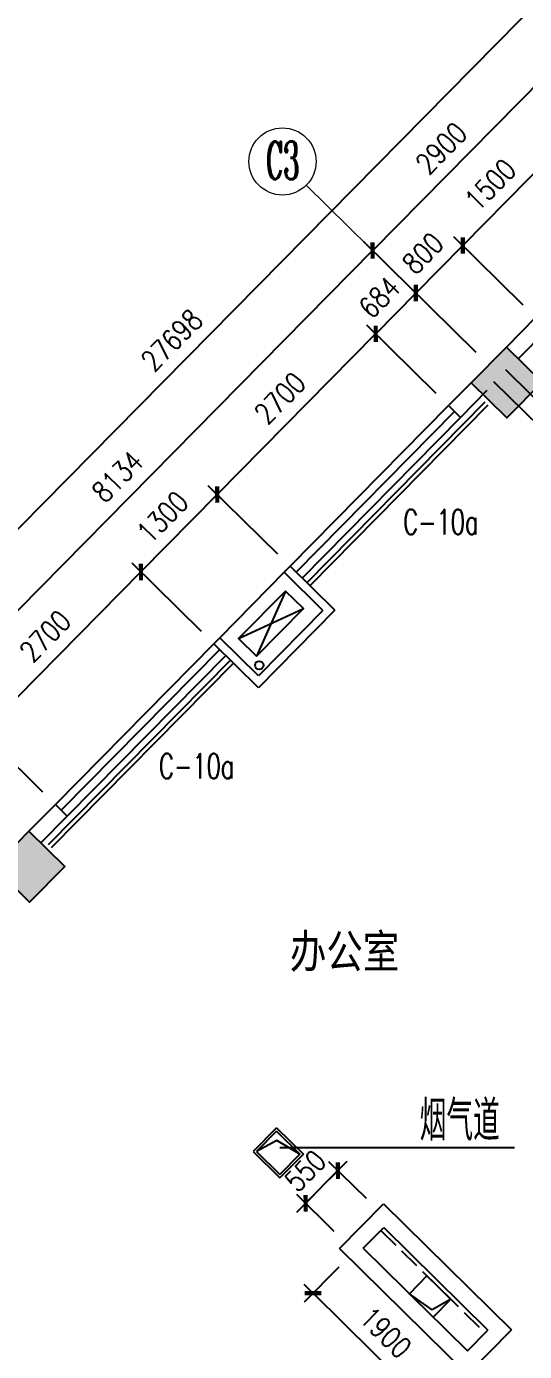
# Model space of a CAD drawing. Extents: x -357449 to -117302, y 127569 to 244935.
# Drawn here: x -194506 to -188552, y 219724 to 235580 of the extents above; entities that cross this region are included whole.
import ezdxf
from ezdxf.enums import TextEntityAlignment as Align

# ---------------------------------------------------------------- set-up
doc = ezdxf.new("R2010")
doc.units = 0
doc.header["$MEASUREMENT"] = 0
doc.linetypes.add('DASH', pattern=[0.35, 0.25, -0.1])
doc.layers.get('0').update_dxf_attribs({"linetype": 'CONTINUOUS'})
doc.layers.get('DEFPOINTS').update_dxf_attribs({"linetype": 'CONTINUOUS'})
for name, color, linetype in [('1', 8, 'CONTINUOUS'), ('COLUMN', 4, 'CONTINUOUS'), ('DIM', 7, 'CONTINUOUS'), ('F', 31, 'CONTINUOUS'), ('JAJU', 8, 'CONTINUOUS'), ('PUB_DIM', 123, 'CONTINUOUS'), ('PUB_TEXT', 7, 'CONTINUOUS'), ('WALL', 1, 'CONTINUOUS'), ('WINDOW', 4, 'CONTINUOUS'), ('WINDOWS', 4, 'CONTINUOUS'), ('阳台', 4, 'CONTINUOUS')]:
    doc.layers.add(name, color=color, linetype=linetype)
doc.layers.add('AXIS', color=3, linetype='CONTINUOUS', lineweight=9)
doc.styles.add('_HZTXT', font='txt.shx', dxfattribs={"bigfont": 'fs.shx'})
doc.styles.add('CHINA', font='SimSun.ttf', dxfattribs={"width": 0.85, "height": 150})
doc.styles.add('COMPLEX', font='COMPLEX.shx')
doc.styles.add('DIM_FONT', font='SIMPLEX.shx', dxfattribs={"width": 0.8})
doc.styles.add('FS', font='txt.shx', dxfattribs={"width": 0.66, "height": 150, "bigfont": 'fs.shx'})
doc.dimstyles.new('DIMN-200', dxfattribs={"dimtxt": 300, "dimasz": 1, "dimexe": 250, "dimexo": 0, "dimgap": 150, "dimtad": 1, "dimdec": 0, "dimdsep": 46, "dimtxsty": 'DIM_FONT', "dimblk": '_DIMX', "dimcen": 2.5, "dimclrd": 256, "dimclre": 256, "dimclrt": 4, "dimadec": 0, "dimazin": 0, "dimtfac": 1, "dimtdec": 0, "dimtix": 1, "dimtmove": 2, "dimatfit": 3, "dimldrblk": '_DIMX', "dimfxl": 0, "dimtolj": 1, "dimtzin": 0, "dimarcsym": 0})
doc.dimstyles.get("Standard").update_dxf_attribs({"dimtxt": 375, "dimasz": 1, "dimexe": 150, "dimexo": 0, "dimgap": 200, "dimtad": 1, "dimdec": 0, "dimzin": 0, "dimdsep": 46, "dimtxsty": 'DIM_FONT', "dimblk1": '_DIMX', "dimblk2": '_DIMX', "dimsah": 1, "dimcen": 200, "dimclrd": 256, "dimclre": 256, "dimclrt": 4, "dimadec": 0, "dimazin": 0, "dimtfac": 1, "dimtdec": 0, "dimtix": 1, "dimtmove": 2, "dimatfit": 3, "dimldrblk": '_DIMX', "dimfxl": 0, "dimtolj": 1, "dimtzin": 0, "dimarcsym": 0})

# ---------------------------------------------------------------- blocks, each defined once
blk = doc.blocks.new('_DIMX')
blk.add_line((-150, 0), (150, 0))
at = {"const_width": 50}
blk.add_lwpolyline([(-70, -70), (70, 70)], dxfattribs=at)
blk = doc.blocks.new('*D1512')
at = {"layer": 'AXIS', "lineweight": -2}
for p, q in [((-192415, 228341), (-193245, 229159)), ((-193139, 229053), (-195033, 227131)), ((-194310, 226417), (-195140, 227235))]:
    blk.add_line(p, q, dxfattribs=at)
at = {"layer": 'DEFPOINTS', "color": 0}
for p in [(-192415, 228341), (-195034, 227130), (-194310, 226417)]:
    blk.add_point(p, dxfattribs=at)
at = {"layer": 'AXIS', "lineweight": -2}
for p, rotation in [((-193138, 229053), 45.4212849041695), ((-195034, 227130), 225.4212849041695)]:
    blk.add_blockref('_DIMX', p, dxfattribs=dict(at, rotation=rotation))
at = {"layer": 'AXIS', "color": 4, "insert": (-194282, 228285), "char_height": 250, "attachment_point": 5, "rotation": 45.4213, "style": 'DIM_FONT'}
blk.add_mtext('\\A1;2700', dxfattribs=at)
blk = doc.blocks.new('*D1511')
at = {"layer": 'AXIS', "lineweight": -2}
for p, q in [((-189899, 232437), (-190474, 233004)), ((-190368, 232898), (-196076, 227106)), ((-195608, 226643), (-196183, 227210))]:
    blk.add_line(p, q, dxfattribs=at)
at = {"layer": 'DEFPOINTS', "color": 0}
for p in [(-189899, 232437), (-196077, 227105), (-195608, 226643)]:
    blk.add_point(p, dxfattribs=at)
at = {"layer": 'AXIS', "lineweight": -2}
for p, rotation in [((-190368, 232899), 45.42128490416822), ((-196077, 227105), 225.4212849041682)]:
    blk.add_blockref('_DIMX', p, dxfattribs=dict(at, rotation=rotation))
at = {"layer": 'AXIS', "color": 4, "insert": (-193418, 230195), "char_height": 250, "attachment_point": 5, "rotation": 45.4213, "style": 'DIM_FONT'}
blk.add_mtext('\\A1;8134', dxfattribs=at)
blk = doc.blocks.new('*D1510')
at = {"layer": 'AXIS', "lineweight": -2}
for p, q in [((-182853, 241497), (-202293, 221770)), ((-181126, 239797), (-182959, 241603)), ((-200567, 220068), (-202400, 221875))]:
    blk.add_line(p, q, dxfattribs=at)
at = {"layer": 'DEFPOINTS', "color": 0}
for p in [(-181126, 239797), (-202293, 221769), (-200567, 220068)]:
    blk.add_point(p, dxfattribs=at)
at = {"layer": 'AXIS', "lineweight": -2}
for p, rotation in [((-182853, 241498), 45.42128490415822), ((-202293, 221769), 225.4212849041582)]:
    blk.add_blockref('_DIMX', p, dxfattribs=dict(at, rotation=rotation))
at = {"layer": 'AXIS', "color": 4, "insert": (-192769, 231827), "char_height": 250, "attachment_point": 5, "rotation": 45.4213, "style": 'DIM_FONT'}
blk.add_mtext('\\A1;27698', dxfattribs=at)
blk = doc.blocks.new('*D1544')
at = {"layer": 'AXIS', "lineweight": -2}
for p, q in [((-194310, 226417), (-195140, 227235)), ((-195034, 227130), (-195560, 226596)), ((-195033, 227131), (-195032, 227132)), ((-194837, 225883), (-195667, 226701)), ((-195561, 226595), (-195561, 226594))]:
    blk.add_line(p, q, dxfattribs=at)
at = {"layer": 'DEFPOINTS', "color": 0}
for p in [(-195560, 226596), (-194310, 226417), (-194837, 225883)]:
    blk.add_point(p, dxfattribs=at)
at = {"layer": 'AXIS', "lineweight": -2}
for p, rotation in [((-195034, 227130), 225.4212849041642), ((-195560, 226596), 45.42128490416423)]:
    blk.add_blockref('_DIMX', p, dxfattribs=dict(at, rotation=rotation))
at = {"layer": 'AXIS', "color": 4, "insert": (-195493, 227056), "char_height": 250, "attachment_point": 5, "rotation": 45.4213, "style": 'DIM_FONT'}
blk.add_mtext('\\A1;750', dxfattribs=at)
blk = doc.blocks.new('*D1630')
at = {"layer": 'AXIS', "lineweight": -2}
for p, q in [((-191503, 229267), (-192333, 230085)), ((-192227, 229979), (-193138, 229054)), ((-192415, 228341), (-193245, 229159))]:
    blk.add_line(p, q, dxfattribs=at)
at = {"layer": 'DEFPOINTS', "color": 0}
for p in [(-191503, 229267), (-193138, 229053), (-192415, 228341)]:
    blk.add_point(p, dxfattribs=at)
at = {"layer": 'AXIS', "lineweight": -2}
for p, rotation in [((-192226, 229979), 45.42128490416847), ((-193138, 229053), 225.4212849041685)]:
    blk.add_blockref('_DIMX', p, dxfattribs=dict(at, rotation=rotation))
at = {"layer": 'AXIS', "color": 4, "insert": (-192878, 229709), "char_height": 250, "attachment_point": 5, "rotation": 45.4213, "style": 'DIM_FONT'}
blk.add_mtext('\\A1;1300', dxfattribs=at)
blk = doc.blocks.new('*D1632')
at = {"layer": 'AXIS', "lineweight": -2}
for p, q in [((-189128, 231677), (-189958, 232495)), ((-189851, 232390), (-190331, 231902)), ((-189850, 232390), (-189850, 232391)), ((-189608, 231190), (-190438, 232008)), ((-190332, 231902), (-190332, 231901))]:
    blk.add_line(p, q, dxfattribs=at)
at = {"layer": 'DEFPOINTS', "color": 0}
for p in [(-190331, 231902), (-189128, 231677), (-189608, 231190)]:
    blk.add_point(p, dxfattribs=at)
at = {"layer": 'AXIS', "lineweight": -2}
for p, rotation in [((-189851, 232390), 225.4212849042555), ((-190331, 231902), 45.42128490425545)]:
    blk.add_blockref('_DIMX', p, dxfattribs=dict(at, rotation=rotation))
at = {"layer": 'AXIS', "color": 4, "insert": (-190287, 232339), "char_height": 250, "attachment_point": 5, "rotation": 45.4213, "style": 'DIM_FONT'}
blk.add_mtext('\\A1;684', dxfattribs=at)
blk = doc.blocks.new('*D1633')
at = {"layer": 'AXIS', "lineweight": -2}
for p, q in [((-189289, 232959), (-189851, 232390)), ((-188566, 232247), (-189396, 233065)), ((-189289, 232960), (-189288, 232961)), ((-189128, 231677), (-189958, 232495)), ((-189852, 232389), (-189852, 232388))]:
    blk.add_line(p, q, dxfattribs=at)
at = {"layer": 'DEFPOINTS', "color": 0}
for p in [(-189851, 232390), (-188566, 232247), (-189128, 231677)]:
    blk.add_point(p, dxfattribs=at)
at = {"layer": 'AXIS', "lineweight": -2}
for p, rotation in [((-189289, 232959), 225.4212849041724), ((-189851, 232390), 45.42128490417245)]:
    blk.add_blockref('_DIMX', p, dxfattribs=dict(at, rotation=rotation))
at = {"layer": 'AXIS', "color": 4, "insert": (-189766, 232867), "char_height": 250, "attachment_point": 5, "rotation": 45.4213, "style": 'DIM_FONT'}
blk.add_mtext('\\A1;800', dxfattribs=at)
blk = doc.blocks.new('*D510')
at = {"layer": 'DEFPOINTS', "color": 0}
for p in [(-190783, 221889), (-190442, 221553), (-190828, 221161)]:
    blk.add_point(p, dxfattribs=at)
at = {"layer": 'WINDOW', "lineweight": -2}
for p, q in [((-190442, 221553), (-190890, 221994)), ((-191169, 221497), (-190783, 221889)), ((-190783, 221890), (-190782, 221890)), ((-190828, 221161), (-191276, 221603)), ((-191170, 221497), (-191171, 221496))]:
    blk.add_line(p, q, dxfattribs=at)
for p, rotation in [((-190783, 221889), 225.4212849041589), ((-191169, 221497), 45.42128490415895)]:
    blk.add_blockref('_DIMX', p, dxfattribs=dict(at, rotation=rotation))
at = {"layer": 'WINDOW', "color": 4, "insert": (-191172, 221886), "char_height": 250, "attachment_point": 5, "rotation": 45.4213, "style": 'DIM_FONT'}
blk.add_mtext('\\A1;550', dxfattribs=at)
blk = doc.blocks.new('*D732')
at = {"layer": 'AXIS', "lineweight": -2}
for p, q in [((-187863, 234502), (-188439, 235069)), ((-188333, 234963), (-190367, 232899)), ((-189899, 232437), (-190474, 233004))]:
    blk.add_line(p, q, dxfattribs=at)
at = {"layer": 'DEFPOINTS', "color": 0}
for p in [(-187863, 234502), (-190368, 232899), (-189899, 232437)]:
    blk.add_point(p, dxfattribs=at)
at = {"layer": 'AXIS', "lineweight": -2}
for p, rotation in [((-188332, 234964), 45.42128490417358), ((-190368, 232899), 225.4212849041736)]:
    blk.add_blockref('_DIMX', p, dxfattribs=dict(at, rotation=rotation))
at = {"layer": 'AXIS', "color": 4, "insert": (-189546, 234124), "char_height": 250, "attachment_point": 5, "rotation": 45.4213, "style": 'DIM_FONT'}
blk.add_mtext('\\A1;2900', dxfattribs=at)

msp = doc.modelspace()

# ---------------------------------------------------------------- hatches: boundary and pattern name
at = {"layer": 'COLUMN'}
for points in [[(-188768.54, 231744.1), (-189189.67, 231316.73), (-188762.3, 230895.6), (-188341.17, 231322.97)], [(-194477.58, 225950.48), (-194898.71, 225523.11), (-194471.34, 225101.98), (-194050.2, 225529.35)]]:
    msp.add_hatch(color=256, dxfattribs=at).paths.add_polyline_path(points)

# ---------------------------------------------------------------- linework, layer by layer
at = {"layer": '1'}
for p, q in [((-191410.05, 228824.24), (-191757.88, 228043.85)), ((-191971.56, 228254.41), (-191196.37, 228613.68)), ((-191516.91, 222401.27), (-191797.66, 222116.35)), ((-191516.59, 222358.84), (-191755.24, 222116.67)), ((-191516.91, 222401.27), (-191196.38, 222085.42)), ((-191516.59, 222358.84), (-191238.8, 222085.11)), ((-191797.66, 222116.35), (-191477.13, 221800.5)), ((-191755.24, 222116.67), (-191477.45, 221842.93)), ((-191238.8, 222085.11), (-191477.45, 221842.93)), ((-191196.38, 222085.42), (-191477.13, 221800.5))]:
    msp.add_line(p, q, dxfattribs=at)
msp.add_lwpolyline([(-191757.88, 228043.85), (-191196.37, 228613.68), (-191410.05, 228824.24), (-191971.56, 228254.41)], close=True, dxfattribs=at)
msp.add_lwpolyline([(-191238.8, 222085.11), (-191513.77, 222248.77), (-191755.24, 222116.67)], dxfattribs=at)
at = {"layer": 'AXIS'}
msp.add_line((-189898.8, 232436.68), (-191161.47, 233680.92), dxfattribs=at)
msp.add_circle((-191445.73, 233965.18), 402, dxfattribs=at)
at = {"layer": 'COLUMN'}
for p, q in [((-192266.63, 228194.19), (-194161.73, 226271.01)), ((-192195.4, 228124), (-194090.5, 226200.82)), ((-192124.17, 228053.81), (-194019.27, 226130.64))]:
    msp.add_line(p, q, dxfattribs=at)
for points in [[(-189189.67, 231316.73), (-188768.54, 231744.1), (-188341.17, 231322.97), (-188762.3, 230895.6), (-189189.67, 231316.73)], [(-194898.71, 225523.11), (-194477.58, 225950.48), (-194050.2, 225529.35), (-194471.34, 225101.98), (-194898.71, 225523.11)]]:
    msp.add_lwpolyline(points, dxfattribs=at)
at = {"layer": 'DIM'}
msp.add_circle((-191723.77, 227936.44), 50, dxfattribs=at)
at = {"layer": 'JAJU', "color": 8}
for p, q in [((-189025.33, 231084.59), (-191154.73, 228923.63)), ((-188989.71, 231049.49), (-191119.12, 228888.54)), ((-194243.04, 225789.57), (-192067.19, 227997.66)), ((-194207.43, 225754.48), (-192031.57, 227962.56))]:
    msp.add_line(p, q, dxfattribs=at)
at = {"layer": 'PUB_DIM', "linetype": 'Continuous'}
msp.add_line((-188671.34, 222160.08), (-191477.86, 222160.08), dxfattribs=at)
at = {"layer": 'WALL'}
for p, q in [((-188768.54, 231744.1), (-188417.59, 232100.24)), ((-188626.08, 231603.72), (-188275.14, 231959.87)), ((-189143.22, 231363.86), (-189459.07, 231043.34)), ((-188780.89, 231475.49), (-181216.22, 224021.25)), ((-189000.77, 231223.49), (-189316.62, 230902.96)), ((-188921.54, 231333.3), (-180430.62, 222966.33)), ((-189459.07, 231043.34), (-189316.62, 230902.96)), ((-191354.17, 229120.16), (-191424.36, 229048.93)), ((-190961.38, 228592.7), (-191424.36, 229048.93)), ((-190819.96, 228593.74), (-191354.17, 229120.16)), ((-190961.38, 228592.7), (-191733.45, 227809.19)), ((-190819.96, 228593.74), (-191732.41, 227667.77)), ((-192196.44, 228265.42), (-192266.63, 228194.19)), ((-191732.41, 227667.77), (-192266.63, 228194.19)), ((-191733.45, 227809.19), (-192196.44, 228265.42)), ((-194477.58, 225950.48), (-194161.73, 226271.01)), ((-194161.73, 226271.01), (-194019.27, 226130.64)), ((-194335.12, 225810.11), (-194019.27, 226130.64)), ((-190763.81, 220957.2), (-190237.39, 221491.41)), ((-190237.39, 221491.41), (-188705.97, 219982.35)), ((-190480.97, 220959.28), (-190235.31, 221208.58)), ((-190235.31, 221208.58), (-188988.81, 219980.27)), ((-190763.81, 220957.2), (-189232.39, 219448.14)), ((-190480.97, 220959.28), (-189234.47, 219730.97)), ((-189234.47, 219730.97), (-188988.81, 219980.27)), ((-189232.39, 219448.14), (-188705.97, 219982.35))]:
    msp.add_line(p, q, dxfattribs=at)
at = {"layer": 'WINDOWS'}
for p, q in [((-191354.17, 229120.16), (-189459.07, 231043.34)), ((-191282.94, 229049.97), (-189387.85, 230973.15)), ((-191211.72, 228979.78), (-189316.62, 230902.96)), ((-191424.36, 229048.93), (-192196.44, 228265.42)), ((-189657.54, 220220.6), (-189928.95, 220415.31)), ((-189433.47, 220348.24), (-189657.54, 220220.6))]:
    msp.add_line(p, q, dxfattribs=at)
msp.add_lwpolyline([(-189433.47, 220348.24), (-189718.38, 220629), (-189928.95, 220415.31), (-189644.03, 220134.56)], close=True, dxfattribs=at)
at = {"layer": '阳台', "color": 8, "linetype": 'DASH', "ltscale": 1000}
msp.add_line((-190270.4, 221172.96), (-189023.9, 219944.66), dxfattribs=at)

# ---------------------------------------------------------------- texts
at = {"layer": 'AXIS', "style": 'COMPLEX', "width": 0.535714}
msp.add_attdef('C3', text='2', height=450.24, dxfattribs=at).set_placement((-191643.34, 233752.05), (-191241.34, 233752.05), align=Align.FIT)
at = {"layer": 'DIM', "style": 'CHINA', "width": 0.8}
msp.add_text('办公室', height=400, dxfattribs=at).set_placement((-191358.03, 224312.63))
at = {"layer": 'F', "style": 'FS', "width": 0.66}
for p in [(-190001.83, 229501.63), (-192921.3, 226579.45)]:
    msp.add_text('C-10a', height=300, dxfattribs=at).set_placement(p)
at = {"layer": 'PUB_TEXT', "style": '_HZTXT', "width": 0.7}
msp.add_text('烟气道', height=480, dxfattribs=at).set_placement((-189805.34, 222246.9))

# ---------------------------------------------------------------- dimensions: what is measured, and where the dimension line sits
at = {"layer": 'AXIS'}
for p1, p2, distance, picture, middle in [((-181126.23, 239796.96), (-200566.96, 220068.22), -2423.69, '*D1510', (-192768.83, 231826.77)), ((-187863.32, 234502.32), (-189898.8, 232436.68), -658.02, '*D732', (-189545.64, 234124.38)), ((-188566.24, 232246.72), (-189127.75, 231676.89), -1015.29, '*D1633', (-189766.05, 232867.45)), ((-189898.8, 232436.68), (-195607.84, 226643.07), -658.02, '*D1511', (-193417.9, 230194.75)), ((-189127.75, 231676.89), (-189607.72, 231189.81), -1015.29, '*D1632', (-190286.79, 232338.99)), ((-191502.82, 229266.64), (-192415.28, 228340.67), -1015.29, '*D1630', (-192878.1, 229709.29)), ((-192415.28, 228340.67), (-194310.38, 226417.49), -1015.29, '*D1512', (-194281.88, 228284.72)), ((-194310.38, 226417.49), (-194836.79, 225883.28), -1015.29, '*D1544', (-195492.64, 227056.02))]:
    dim = msp.add_aligned_dim(p1=p1, p2=p2, distance=distance, dimstyle='DIMN-200', override={"dimtxt": 250, "dimexe": 150, "dimzin": 0, "dimblk1": '_DIMX', "dimblk2": '_DIMX', "dimsah": 1, "dimcen": 200}, dxfattribs=at)
    dim.commit()
    dim.dimension.update_dxf_attribs({"geometry": picture, "text_midpoint": middle})
for p1, p2 in [((-188566.24, 232246.72), (-187513.41, 233315.15)), ((-191502.82, 229266.64), (-189607.72, 231189.81))]:
    msp.add_aligned_dim(p1=p1, p2=p2, distance=1015.29, dimstyle='DIMN-200', override={"dimtxt": 250, "dimexe": 150, "dimzin": 0, "dimblk1": '_DIMX', "dimblk2": '_DIMX', "dimsah": 1, "dimcen": 200}, dxfattribs=at).render()
at = {"layer": 'WINDOW'}
dim = msp.add_aligned_dim(p1=(-190828.12, 221160.96), p2=(-190442.08, 221552.72), distance=479.2, dimstyle='Standard', override={"dimtxt": 250, "dimgap": 150, "dimblk": '_DIMX'}, dxfattribs=at)
dim.commit()
dim.dimension.update_dxf_attribs({"geometry": '*D510', "text_midpoint": (-191172.3, 221886.2)})
msp.add_aligned_dim(p1=(-190772.43, 220734.74), p2=(-189419.08, 219401.15), distance=-439.57, dimstyle='Standard', override={"dimtxt": 250, "dimgap": 150, "dimblk": '_DIMX'}, dxfattribs=at).render()

doc.saveas('drawing.dxf')
